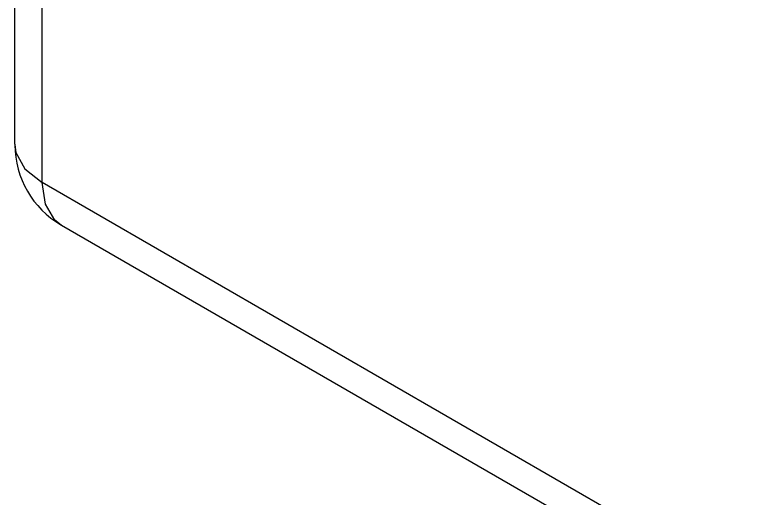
# Model space of a CAD drawing. Extents: x 0 to 420, y 0 to 297.
# Drawn here: x 158.67 to 166.58, y 130.79 to 135.95 of the extents above; entities that cross this region are included whole.
import ezdxf

# ---------------------------------------------------------------- set-up
doc = ezdxf.new("R2010")
doc.units = 0
doc.header["$LTSCALE"] = 23.1
doc.layers.add('40000_ISO', color=7, linetype='CONTINUOUS')

msp = doc.modelspace()

# ---------------------------------------------------------------- linework, layer by layer
at = {"layer": '40000_ISO', "color": 7, "linetype": 'CONTINUOUS'}
for p, q in [((158.6689, 134.5715), (158.6689, 169.6811)), ((158.9618, 134.1632), (158.9618, 169.2728)), ((158.6689, 134.5715), (158.669, 134.5668)), ((158.669, 134.5668), (158.6809, 134.4823)), ((158.6809, 134.4823), (158.7775, 134.3099)), ((158.7775, 134.3099), (158.9618, 134.1632)), ((158.9967, 133.9302), (158.9618, 134.1632)), ((182.65, 120.4872), (158.9618, 134.1632)), ((159.0977, 133.7604), (158.9967, 133.9302)), ((159.1649, 133.7078), (159.0977, 133.7604)), ((159.169, 133.7054), (159.1649, 133.7078)), ((182.8571, 120.0294), (159.1689, 133.7055))]:
    msp.add_line(p, q, dxfattribs=at)
msp.add_arc((159.6689, 134.5715), 1, 180.5449, 239.45537, dxfattribs=at)

doc.saveas('drawing.dxf')
